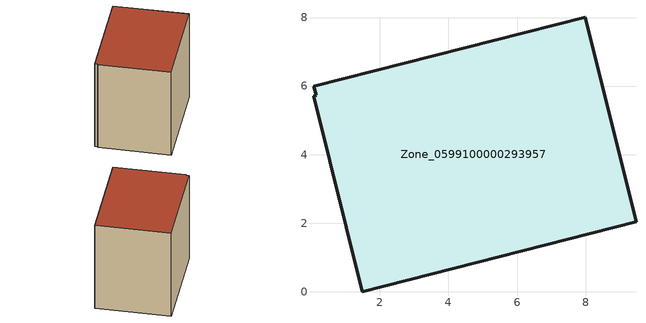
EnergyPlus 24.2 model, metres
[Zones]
Zone_0599100000293957
 floor ground (C_G): 0.08,5.99 7.99,8.01 9.47,2.04 1.48,0 0.06,5.71 0.14,5.73 z0
 wall outside (C_F): 9.47,2.04 7.99,8.01 0.08,5.99 0.14,5.73 0.06,5.71 1.48,0 9.47,2.04 z0:7.91
 roof outside (C_R): 7.99,8.01 0.08,5.99 0.14,5.73 0.06,5.71 1.48,0 9.47,2.04 z7.91
[BUILDING]
Pand.0599100000293957: North Axis=0; Terrain=City; Loads Convergence Tolerance Value=0.04; Temperature Convergence Tolerance Value=0.4; Solar Distribution=FullExterior; Maximum Number of Warmup Days=25; Minimum Number of Warmup Days=1
[Site:Location]
Rotterdam.The.Hague.AP_ZH_NLD Design_Conditions: Latitude=51.96; Longitude=4.45; Time Zone=1; Elevation=-4.5
[SITE:GROUNDTEMPERATURE:BUILDINGSURFACE]
18, 18, 18, 18, 18, 18, 18, 18, 18, 18, 18, 18
[MATERIAL] Thermal Absorptance=0.9; Solar Absorptance=0.7; Visible Absorptance=0.7
Name | Roughness | Thickness | Conductivity | Density | Specific Heat
G.TI.1946-1964 | MediumSmooth | 0.15 | 1 | 540 | 1210
F.TI.1946-1964 | Rough | 0.3 | 0.857143 | 1920 | 840
R.TI.1946-1964 | MediumRough | 0.2 | 0.277778 | 1500 | 1000
[CONSTRUCTION]
C_G: G.TI.1946-1964
C_F: F.TI.1946-1964
C_R: R.TI.1946-1964
[ZONE]
Zone_0599100000293957: Type=1; Multiplier=1; Ceiling Height=Autocalculate; Volume=Autocalculate; Floor Area=autocalculate; Part of Total Floor Area=Yes
[ZONEINFILTRATION:DESIGNFLOWRATE]
Infil_Zone_0599100000293957: Zone or ZoneList or Space or SpaceList=Zone_0599100000293957; Schedule=AlwaysOn; Design Flow Rate Calculation Method=Flow/Area; Flow Rate per Floor Area=0.003; Constant Term Coefficient=1; Temperature Term Coefficient=0; Velocity Term Coefficient=0; Velocity Squared Term Coefficient=0
[HVACTEMPLATE:ZONE:IDEALLOADSAIRSYSTEM]
Zone_0599100000293957: Maximum Heating Supply Air Temperature=50; Minimum Cooling Supply Air Temperature=13; Maximum Heating Supply Air Humidity Ratio=0.0156; Minimum Cooling Supply Air Humidity Ratio=0.0077; Heating Limit=NoLimit; Cooling Limit=NoLimit; Dehumidification Control Type=ConstantSensibleHeatRatio; Cooling Sensible Heat Ratio=0.7; Dehumidification Setpoint=60; Humidification Control Type=None; Humidification Setpoint=30; Outdoor Air Method=None; Outdoor Air Flow Rate per Person=0.00944; Outdoor Air Flow Rate per Zone Floor Area=0; Outdoor Air Flow Rate per Zone=0; Demand Controlled Ventilation Type=None; Outdoor Air Economizer Type=NoEconomizer; Heat Recovery Type=None; Sensible Heat Recovery Effectiveness=0.7; Latent Heat Recovery Effectiveness=0.65
[ZONECONTROL:THERMOSTAT]
ThermostatControl_Zone_0599100000293957: Zone or ZoneList=Zone_0599100000293957; Control Type Schedule=DualSetpointControlType; Control 1=Thermostat_Zone_0599100000293957; Temperature Difference Between Cutout And Setpoint=0
[THERMOSTATSETPOINT:DUALSETPOINT]
Thermostat_Zone_0599100000293957: Heating Setpoint Temperature Schedule=HeatingSetpoint_Zone_0599100000293957; Cooling Setpoint Temperature Schedule=CoolingSetpoint_Zone_0599100000293957
[SCHEDULE:COMPACT]
HeatingSetpoint_Zone_0599100000293957: Through: 12/31, For: AllDays, Until: 24:00, 21
CoolingSetpoint_Zone_0599100000293957: Through: 12/31, For: AllDays, Until: 24:00, 24
DualSetpointControlType: Through: 12/31, For: AllDays, Until: 24:00, 4
AlwaysOn: Through: 12/31, For: AllDays, Until: 24:00, 1
